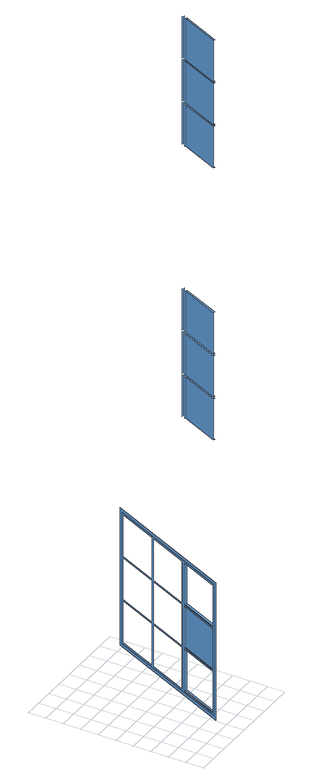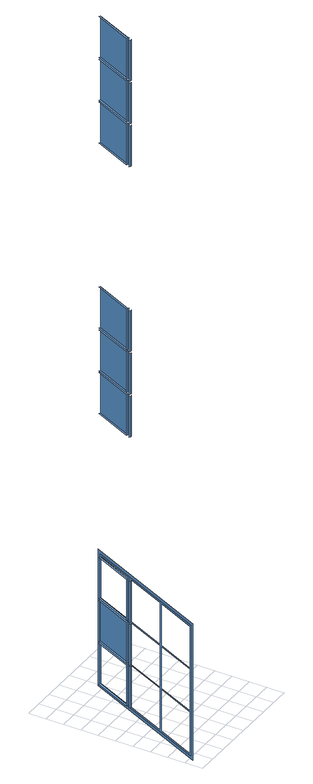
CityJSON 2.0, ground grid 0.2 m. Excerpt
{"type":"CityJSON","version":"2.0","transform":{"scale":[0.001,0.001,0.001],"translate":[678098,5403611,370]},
"CityObjects":{
"building1":{"type":"Building","attributes":{"measuredHeight":18.85},"geometry":[{"type":"MultiSurface","lod":"3","boundaries":[[[0,1,2,3]],[[4,5,6,7]],[[8,9,10,11]],[[12,13,14,15]],[[16,17,18,19]],[[20,21,22,23]],[[24,25,26,27]],[[28,29,30,31]],[[32,1,2,33]],[[34,35,36,37]],[[38,5,6,39]],[[40,13,14,41]],[[42,8,9,43]],[[44,17,18,45]],[[46,25,26,47]],[[48,20,21,49]],[[50,51,52,53]],[[54,55,56,57]],[[58,3,0,59]],[[60,7,4,61]],[[62,10,11,63]],[[64,15,12,65]],[[66,19,16,67]],[[68,22,23,69]],[[70,27,24,71]],[[72,1,0,73]],[[74,29,52,75]],[[76,35,56,77]],[[78,13,12,79]],[[80,5,4,81]],[[82,8,11,83]],[[84,25,24,85]],[[86,17,16,87]],[[88,20,23,89]],[[59,0,1,32]],[[53,52,29,28]],[[57,56,35,34]],[[65,12,13,40]],[[61,4,5,38]],[[63,11,8,42]],[[71,24,25,46]],[[67,16,17,44]],[[69,23,20,48]],[[90,91,92,93]],[[94,95,96,97]],[[98,99,100,101]],[[102,103,104,105]],[[106,107,108,109]],[[110,111,112,113]],[[114,115,116,117]],[[118,119,120,121]],[[122,123,124,125]],[[126,92,91,127]],[[128,100,99,129]],[[130,96,95,131]],[[132,104,103,133]],[[134,112,111,135]],[[136,108,107,137]],[[138,116,115,139]],[[140,124,123,141]],[[142,120,119,143]],[[144,145,146,147],[148,149,150,151]],[[149,148,151,150],[93,152,153,90],[154,155,98,101],[156,157,94,97],[158,159,160,161],[162,163,164,165],[166,167,168,169],[74,75,170,171],[72,73,172,173],[174,76,77,175]]],"semantics":{"surfaces":[{"type":"Window","frameMaterialClass":"Wood","frameMaterialName":"PaintedWood","frameMaterialUncertainty":"0.5","paneMaterialClass":"Glass"}],"values":[0,0,0,0,0,0,0,0,0,0,0,0,0,0,0,0,0,0,0,0,0,0,0,0,0,0,0,0,0,0,0,0,0,0,0,0,0,0,0,0,0,0,0,0,0,0,0,0,0,0,0,0,0,0,0,0,0,0,0,0,0,0,0]}}]}
},
"vertices":[
[858,622,1903],[858,622,1418],[653,184,1418],[653,184,1903],[858,622,7797],[858,622,7312],[653,184,7312],[653,184,7797],[858,622,8324],[653,184,8324],[653,184,8809],[858,622,8809],[858,622,8303],[858,622,7818],[653,184,7818],[653,184,8303],[858,622,4597],[858,622,4112],[653,184,4112],[653,184,4597],[858,622,5124],[653,184,5124],[653,184,5609],[858,622,5609],[858,622,5103],[858,622,4618],[653,184,4618],[653,184,5103],[876,614,912],[858,622,912],[653,184,912],[671,175,912],[876,614,1418],[671,175,1418],[876,614,1924],[858,622,1924],[653,184,1924],[671,175,1924],[876,614,7312],[671,175,7312],[876,614,7818],[671,175,7818],[876,614,8324],[671,175,8324],[876,614,4112],[671,175,4112],[876,614,4618],[671,175,4618],[876,614,5124],[671,175,5124],[671,175,1397],[653,184,1397],[858,622,1397],[876,614,1397],[671,175,2409],[653,184,2409],[858,622,2409],[876,614,2409],[671,175,1903],[876,614,1903],[671,175,7797],[876,614,7797],[671,175,8809],[876,614,8809],[671,175,8303],[876,614,8303],[671,175,4597],[876,614,4597],[671,175,5609],[876,614,5609],[671,175,5103],[876,614,5103],[849,626,1418],[849,626,1903],[849,626,912],[849,626,1397],[849,626,1924],[849,626,2409],[849,626,7818],[849,626,8303],[849,626,7312],[849,626,7797],[849,626,8324],[849,626,8809],[849,626,4618],[849,626,5103],[849,626,4112],[849,626,4597],[849,626,5124],[849,626,5609],[868,669,2409],[878,664,2409],[878,664,1924],[868,669,1924],[868,669,1397],[878,664,1397],[878,664,912],[868,669,912],[868,669,1903],[878,664,1903],[878,664,1418],[868,669,1418],[868,669,8809],[878,664,8809],[878,664,8324],[868,669,8324],[868,669,7797],[878,664,7797],[878,664,7312],[868,669,7312],[868,669,8303],[878,664,8303],[878,664,7818],[868,669,7818],[868,669,5609],[878,664,5609],[878,664,5124],[868,669,5124],[868,669,4597],[878,664,4597],[878,664,4112],[868,669,4112],[868,669,5103],[878,664,5103],[878,664,4618],[868,669,4618],[896,656,1924],[896,656,2409],[896,656,1418],[896,656,1903],[896,656,912],[896,656,1397],[896,656,8324],[896,656,8809],[896,656,7818],[896,656,8303],[896,656,7312],[896,656,7797],[896,656,5124],[896,656,5609],[896,656,4618],[896,656,5103],[896,656,4112],[896,656,4597],[618,133,854],[618,133,2467],[1324,1643,2467],[1324,1643,854],[634,167,890],[1308,1609,890],[1308,1609,2430],[634,167,2430],[1073,1107,1924],[1073,1107,2409],[1073,1107,1418],[1073,1107,1903],[1073,1107,912],[1073,1107,1397],[1298,1587,912],[1298,1587,1397],[1093,1149,1397],[1093,1149,912],[1298,1587,1418],[1298,1587,1903],[1093,1149,1903],[1093,1149,1418],[1093,1149,1924],[1298,1587,1924],[1298,1587,2409],[1093,1149,2409],[644,188,1397],[644,188,912],[644,188,1903],[644,188,1418],[644,188,1924],[644,188,2409]
]}
